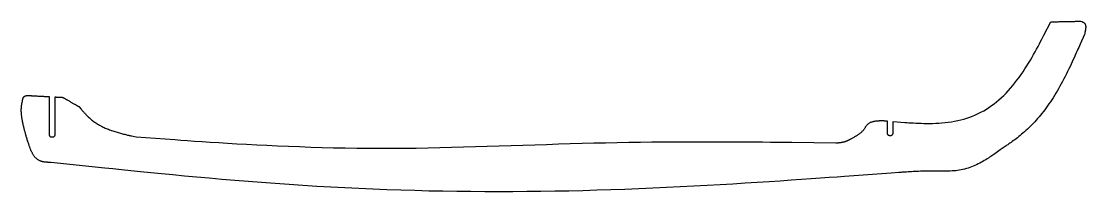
# Model space of a CAD drawing. Header units: millimetres. Extents: x -868 to 826, y 244 to 1051.
# Drawn here: x -868 to -48, y 919 to 1051 of the extents above; entities that cross this region are included whole.
import ezdxf

# ---------------------------------------------------------------- set-up
doc = ezdxf.new("R2010")
doc.units = ezdxf.units.MM

msp = doc.modelspace()

# ---------------------------------------------------------------- linework, layer by layer
at = {"flags": 128}
msp.add_lwpolyline([(-862.338543, 993.469896), (-862.338221, 993.469879), (-862.335968, 993.469757), (-862.329851, 993.469427), (-862.317939, 993.468784), (-862.298301, 993.467724), (-862.269004, 993.466142), (-862.228118, 993.463934), (-862.17371, 993.460997), (-862.103849, 993.457225), (-862.016604, 993.452515), (-861.910042, 993.446761), (-861.782232, 993.439861), (-861.631242, 993.431709), (-861.455141, 993.422201), (-861.251997, 993.411233), (-861.019878, 993.398701), (-860.756854, 993.3845), (-860.460991, 993.368526), (-860.130359, 993.350675), (-859.763026, 993.330843), (-859.358026, 993.308977), (-858.918256, 993.285233), (-858.44758, 993.259821), (-857.949862, 993.232949), (-857.428963, 993.204826), (-856.888748, 993.175659), (-856.33308, 993.145659), (-855.765823, 993.115032), (-855.190838, 993.083988), (-854.611991, 993.052736), (-854.033143, 993.021484), (-853.458159, 992.99044), (-852.890901, 992.959814), (-852.335233, 992.929813), (-851.795019, 992.900647), (-851.27412, 992.872523), (-850.776401, 992.845651), (-850.305726, 992.820239), (-849.865956, 992.796496), (-849.460956, 992.774629), (-849.093623, 992.754797), (-848.762991, 992.736946), (-848.467128, 992.720972), (-848.204103, 992.706771), (-847.971985, 992.694239), (-847.768841, 992.683271), (-847.59274, 992.673764), (-847.44175, 992.665612), (-847.31394, 992.658711), (-847.207378, 992.652958), (-847.120132, 992.648247), (-847.050271, 992.644476), (-846.995864, 992.641538), (-846.954977, 992.639331), (-846.925681, 992.637749), (-846.906042, 992.636689), (-846.894131, 992.636045), (-846.888014, 992.635715), (-846.88576, 992.635594), (-846.885438, 992.635576), (-846.88544, 992.634977), (-846.885453, 992.630784), (-846.885487, 992.619403), (-846.885553, 992.59724), (-846.885662, 992.560701), (-846.885825, 992.506192), (-846.886052, 992.430118), (-846.886354, 992.328887), (-846.886742, 992.198904), (-846.887227, 992.036574), (-846.887819, 991.838305), (-846.888529, 991.600501), (-846.889367, 991.319569), (-846.890346, 990.991915), (-846.891474, 990.613944), (-846.892764, 990.182064), (-846.894225, 989.692679), (-846.895868, 989.142197), (-846.897705, 988.527022), (-846.899746, 987.84356), (-846.901995, 987.090016), (-846.904438, 986.271779), (-846.907053, 985.396038), (-846.909818, 984.469981), (-846.912712, 983.500796), (-846.915713, 982.495671), (-846.9188, 981.461793), (-846.921951, 980.406352), (-846.925145, 979.336534), (-846.92836, 978.259529), (-846.931576, 977.182523), (-846.93477, 976.112706), (-846.937921, 975.057264), (-846.941008, 974.023387), (-846.944009, 973.018261), (-846.946903, 972.049076), (-846.949668, 971.123019), (-846.952282, 970.247278), (-846.954725, 969.429042), (-846.956975, 968.675497), (-846.959016, 967.992036), (-846.960852, 967.376861), (-846.962496, 966.826378), (-846.963957, 966.336993), (-846.965247, 965.905113), (-846.966375, 965.527143), (-846.967353, 965.199489), (-846.968192, 964.918557), (-846.968902, 964.680753), (-846.969494, 964.482483), (-846.969979, 964.320154), (-846.970367, 964.19017), (-846.970669, 964.088939), (-846.970896, 964.012866), (-846.971059, 963.958357), (-846.971168, 963.921817), (-846.971234, 963.899654), (-846.971268, 963.888273), (-846.971281, 963.88408), (-846.971283, 963.883481), (-846.971766, 963.665887), (-846.97182, 963.631648), (-846.971748, 963.594338), (-846.971418, 963.554149), (-846.970697, 963.511273), (-846.969453, 963.465904), (-846.967551, 963.418234), (-846.96486, 963.368456), (-846.961247, 963.316761), (-846.956578, 963.263343), (-846.950722, 963.208394), (-846.943545, 963.152107), (-846.934915, 963.094675), (-846.924698, 963.036289), (-846.912763, 962.977142), (-846.898976, 962.917428), (-846.883204, 962.857338), (-846.865315, 962.797066), (-846.845175, 962.736803), (-846.822653, 962.676742), (-846.797615, 962.617076), (-846.769968, 962.557983), (-846.739775, 962.499581), (-846.707138, 962.441975), (-846.67216, 962.385268), (-846.634944, 962.329564), (-846.595591, 962.274968), (-846.554206, 962.221583), (-846.510889, 962.169513), (-846.465743, 962.118863), (-846.418872, 962.069736), (-846.370377, 962.022236), (-846.32036, 961.976468), (-846.268926, 961.932535), (-846.216175, 961.890541), (-846.162211, 961.85059), (-846.107135, 961.812787), (-846.051051, 961.777235), (-845.994061, 961.744038), (-845.936268, 961.7133), (-845.877773, 961.685125), (-845.818695, 961.659578), (-845.759209, 961.636566), (-845.69951, 961.615955), (-845.639787, 961.597612), (-845.580233, 961.581405), (-845.521041, 961.5672), (-845.462401, 961.554866), (-845.404506, 961.544268), (-845.347548, 961.535275), (-845.291719, 961.527752), (-845.237211, 961.521568), (-845.184214, 961.516589), (-845.132923, 961.512683), (-845.083528, 961.509716), (-845.036221, 961.507556), (-844.991194, 961.50607), (-844.94864, 961.505124), (-844.908749, 961.504587), (-844.871715, 961.504324), (-844.621738, 961.503583), (-844.405659, 961.502934), (-844.371659, 961.502855), (-844.334608, 961.502899), (-844.294699, 961.503202), (-844.252123, 961.503898), (-844.20707, 961.50512), (-844.159733, 961.507003), (-844.110302, 961.50968), (-844.058969, 961.513287), (-844.005924, 961.517956), (-843.95136, 961.523822), (-843.895468, 961.53102), (-843.838438, 961.539682), (-843.780462, 961.549944), (-843.721732, 961.561939), (-843.662438, 961.575801), (-843.602772, 961.591665), (-843.542925, 961.609665), (-843.483089, 961.629934), (-843.423454, 961.652606), (-843.364212, 961.677817), (-843.30554, 961.70566), (-843.247555, 961.736071), (-843.19036, 961.768946), (-843.134059, 961.804183), (-843.078755, 961.841677), (-843.02455, 961.881325), (-842.971548, 961.923023), (-842.919853, 961.966668), (-842.869566, 962.012156), (-842.820792, 962.059383), (-842.773633, 962.108246), (-842.728193, 962.158641), (-842.684575, 962.210464), (-842.642881, 962.263613), (-842.603215, 962.317983), (-842.56568, 962.37347), (-842.530379, 962.429972), (-842.497415, 962.487384), (-842.466892, 962.545603), (-842.438912, 962.604526), (-842.41354, 962.664033), (-842.390682, 962.723947), (-842.370208, 962.784074), (-842.351984, 962.844222), (-842.33588, 962.904197), (-842.321764, 962.963807), (-842.309503, 963.022858), (-842.298966, 963.081156), (-842.290021, 963.13851), (-842.282537, 963.194726), (-842.276381, 963.249611), (-842.271421, 963.302972), (-842.267527, 963.354616), (-842.264566, 963.404349), (-842.262405, 963.451979), (-842.260915, 963.497312), (-842.259962, 963.540156), (-842.259414, 963.580318), (-842.259141, 963.617603), (-842.258318, 963.869275), (-842.258316, 963.869869), (-842.258304, 963.874027), (-842.25827, 963.885313), (-842.258205, 963.90729), (-842.258098, 963.943524), (-842.257937, 963.997577), (-842.257714, 964.073013), (-842.257416, 964.173397), (-842.257034, 964.302293), (-842.256557, 964.463264), (-842.255974, 964.659875), (-842.255275, 964.895688), (-842.25445, 965.174269), (-842.253487, 965.499182), (-842.252376, 965.873989), (-842.251106, 966.302255), (-842.249668, 966.787544), (-842.24805, 967.333421), (-842.246242, 967.943448), (-842.244233, 968.62119), (-842.242018, 969.368428), (-842.239613, 970.179817), (-842.237039, 971.04823), (-842.234317, 971.966537), (-842.231468, 972.927612), (-842.228514, 973.924326), (-842.225475, 974.949552), (-842.222373, 975.996161), (-842.219228, 977.057026), (-842.216063, 978.125019), (-842.212897, 979.193011), (-842.209753, 980.253876), (-842.20665, 981.300486), (-842.203612, 982.325711), (-842.200657, 983.322425), (-842.197809, 984.2835), (-842.195087, 985.201807), (-842.192513, 986.07022), (-842.190108, 986.881609), (-842.187893, 987.628848), (-842.185884, 988.30659), (-842.184076, 988.916617), (-842.182458, 989.462493), (-842.181019, 989.947782), (-842.17975, 990.376048), (-842.178639, 990.750856), (-842.177676, 991.075768), (-842.17685, 991.354349), (-842.176151, 991.590163), (-842.175568, 991.786773), (-842.175091, 991.947744), (-842.174709, 992.07664), (-842.174412, 992.177024), (-842.174188, 992.252461), (-842.174028, 992.306514), (-842.17392, 992.342747), (-842.173855, 992.364725), (-842.173822, 992.37601), (-842.173809, 992.380168), (-842.173808, 992.380762), (-842.173688, 992.380756), (-842.172847, 992.380711), (-842.170564, 992.380587), (-842.166119, 992.380348), (-842.158792, 992.379953), (-842.14786, 992.379363), (-842.132603, 992.378541), (-842.112301, 992.377446), (-842.086233, 992.37604), (-842.053678, 992.374285), (-842.013916, 992.372141), (-841.966224, 992.369569), (-841.909884, 992.366531), (-841.844173, 992.362988), (-841.768371, 992.3589), (-841.681758, 992.35423), (-841.583612, 992.348938), (-841.473213, 992.342985), (-841.349841, 992.336332), (-841.212773, 992.328941), (-841.06165, 992.320792), (-840.897554, 992.311944), (-840.721925, 992.302473), (-840.536205, 992.292459), (-840.341835, 992.281978), (-840.140258, 992.271109), (-839.932915, 992.259928), (-839.721247, 992.248515), (-839.506696, 992.236946), (-839.290704, 992.225299), (-839.074711, 992.213652), (-838.86016, 992.202083), (-838.648492, 992.190669), (-838.441149, 992.179489), (-838.239572, 992.168619), (-838.045203, 992.158138), (-837.859483, 992.148124), (-837.683854, 992.138654), (-837.519757, 992.129805), (-837.368634, 992.121656), (-837.231567, 992.114265), (-837.108194, 992.107613), (-836.997795, 992.10166), (-836.89965, 992.096368), (-836.813036, 992.091697), (-836.737235, 992.08761), (-836.671524, 992.084067), (-836.615183, 992.081029), (-836.567492, 992.078457), (-836.527729, 992.076313), (-836.495174, 992.074557), (-836.469106, 992.073152), (-836.448804, 992.072057), (-836.433548, 992.071234), (-836.422616, 992.070645), (-836.415288, 992.07025), (-836.410843, 992.07001), (-836.408561, 992.069887), (-836.40772, 992.069842), (-836.4076, 992.069835), (-836.407341, 992.069686), (-836.40553, 992.068638), (-836.400615, 992.065795), (-836.391044, 992.060259), (-836.375264, 992.051131), (-836.351723, 992.037515), (-836.31887, 992.018512), (-836.275152, 991.993224), (-836.219017, 991.960754), (-836.148913, 991.920204), (-836.063287, 991.870676), (-835.960588, 991.811273), (-835.839264, 991.741096), (-835.697762, 991.659247), (-835.53453, 991.56483), (-835.348017, 991.456946), (-835.136669, 991.334698), (-834.898936, 991.197187), (-834.633264, 991.043516), (-834.338102, 990.872786), (-834.012673, 990.684551), (-833.659306, 990.480155), (-833.281106, 990.261394), (-832.881175, 990.030064), (-832.462619, 989.787961), (-832.028542, 989.53688), (-831.582048, 989.278617), (-831.126241, 989.014967), (-830.664225, 988.747726), (-830.199106, 988.478689), (-829.733986, 988.209652), (-829.27197, 987.942411), (-828.816163, 987.678761), (-828.369669, 987.420498), (-827.935592, 987.169417), (-827.517036, 986.927314), (-827.117106, 986.695984), (-826.738905, 986.477224), (-826.385538, 986.272828), (-826.060109, 986.084592), (-825.764947, 985.913863), (-825.499275, 985.760192), (-825.261542, 985.622681), (-825.050194, 985.500432), (-824.863681, 985.392548), (-824.700449, 985.298131), (-824.558947, 985.216283), (-824.437623, 985.146106), (-824.334924, 985.086702), (-824.249299, 985.037174), (-824.179194, 984.996624), (-824.123059, 984.964154), (-824.079341, 984.938867), (-824.046488, 984.919863), (-824.022947, 984.906247), (-824.007167, 984.89712), (-823.997596, 984.891583), (-823.992681, 984.88874), (-823.99087, 984.887693), (-823.990611, 984.887543), (-822.291058, 982.90141), (-822.023486, 982.588938), (-821.731065, 982.248737), (-821.41444, 981.882873), (-821.074254, 981.493408), (-820.711153, 981.082405), (-820.325781, 980.65193), (-819.918783, 980.204046), (-819.490802, 979.740817), (-819.042483, 979.264305), (-818.574471, 978.776576), (-818.08741, 978.279693), (-817.581945, 977.77572), (-817.05872, 977.266721), (-816.518379, 976.754758), (-815.961567, 976.241897), (-815.388929, 975.730202), (-814.801108, 975.221734), (-814.19875, 974.71856), (-813.582498, 974.222742), (-812.952997, 973.736344), (-812.310818, 973.261056), (-811.656233, 972.797071), (-810.989441, 972.344207), (-810.310643, 971.902284), (-809.620035, 971.47112), (-808.917819, 971.050534), (-808.204191, 970.640345), (-807.479353, 970.240372), (-806.743501, 969.850433), (-805.996837, 969.470348), (-805.239557, 969.099934), (-804.471863, 968.739012), (-803.693951, 968.387399), (-802.906022, 968.044914), (-802.108275, 967.711377), (-801.300908, 967.386606), (-800.48412, 967.07042), (-799.658111, 966.762638), (-798.823079, 966.463078), (-797.979224, 966.17156), (-797.127172, 965.887953), (-796.269263, 965.612336), (-795.408264, 965.344838), (-794.546942, 965.085588), (-793.688065, 964.834716), (-792.8344, 964.59235), (-791.988715, 964.358622), (-791.153776, 964.133659), (-790.332352, 963.917591), (-789.527209, 963.710548), (-788.741116, 963.512659), (-787.976838, 963.324054), (-787.237144, 963.144861), (-786.524801, 962.97521), (-785.842576, 962.815231), (-785.193236, 962.665052), (-784.57955, 962.524804), (-784.004284, 962.394616), (-783.470205, 962.274617), (-779.865259, 961.468413), (-750.218614, 959.391489), (-745.552819, 959.065102), (-740.463634, 958.711939), (-734.972371, 958.336375), (-729.100338, 957.942786), (-722.868847, 957.53555), (-716.299208, 957.119042), (-709.41273, 956.69764), (-702.230725, 956.27572), (-694.774502, 955.857658), (-687.065372, 955.447831), (-679.124644, 955.050615), (-670.97363, 954.670388), (-662.633639, 954.311524), (-654.125981, 953.978402), (-645.471968, 953.675398), (-636.692909, 953.406888), (-627.810114, 953.177248), (-618.844894, 952.990855), (-609.818559, 952.852087), (-600.752419, 952.765318), (-591.664587, 952.733472), (-582.560383, 952.753655), (-573.441931, 952.821519), (-564.311354, 952.932716), (-555.170775, 953.082898), (-546.022316, 953.267717), (-536.868102, 953.482825), (-527.710256, 953.723874), (-518.550899, 953.986517), (-509.392156, 954.266406), (-500.23615, 954.559191), (-491.085003, 954.860527), (-481.94084, 955.166064), (-472.805782, 955.471455), (-463.681953, 955.772351), (-454.571477, 956.064406), (-445.476476, 956.34327), (-436.399073, 956.604597), (-427.341392, 956.844037), (-418.305555, 957.057244), (-409.296793, 957.240893), (-400.332762, 957.395757), (-391.434224, 957.523634), (-382.621943, 957.62632), (-373.916681, 957.705613), (-365.339202, 957.763308), (-356.910268, 957.801205), (-348.650643, 957.821098), (-340.581088, 957.824787), (-332.722368, 957.814066), (-325.095245, 957.790735), (-317.720482, 957.756588), (-310.618842, 957.713425), (-303.811088, 957.663041), (-297.317982, 957.607234), (-291.160289, 957.5478), (-285.35877, 957.486537), (-279.934189, 957.425242), (-274.907308, 957.365712), (-241.017128, 956.952487), (-240.219601, 956.992173), (-240.094102, 956.998441), (-239.957311, 957.005408), (-239.809899, 957.013177), (-239.652537, 957.021853), (-239.485895, 957.031538), (-239.310646, 957.042337), (-239.127458, 957.054353), (-238.937005, 957.06769), (-238.739955, 957.082451), (-238.536981, 957.09874), (-238.328753, 957.116661), (-238.115942, 957.136317), (-237.899219, 957.157812), (-237.679255, 957.181249), (-237.456721, 957.206733), (-237.232287, 957.234366), (-237.006625, 957.264253), (-236.780406, 957.296497), (-236.5543, 957.331202), (-236.328979, 957.368471), (-236.104998, 957.408385), (-235.882453, 957.450933), (-235.661327, 957.49608), (-235.441601, 957.543793), (-235.223255, 957.594037), (-235.006273, 957.646779), (-234.790634, 957.701983), (-234.576322, 957.759616), (-234.363316, 957.819643), (-234.151599, 957.882031), (-233.941152, 957.946745), (-233.731957, 958.013751), (-233.523994, 958.083015), (-233.317246, 958.154502), (-233.111695, 958.228179), (-232.90732, 958.304012), (-232.704105, 958.381965), (-232.50203, 958.462006), (-232.301077, 958.544099), (-232.101228, 958.628211), (-231.902535, 958.714252), (-231.705345, 958.801917), (-231.510074, 958.890842), (-231.317138, 958.980667), (-231.126954, 959.071031), (-230.93994, 959.16157), (-230.756512, 959.251924), (-230.577087, 959.341732), (-230.402082, 959.430631), (-230.231914, 959.51826), (-230.067, 959.604258), (-229.907757, 959.688262), (-229.754601, 959.769911), (-229.60795, 959.848844), (-229.46822, 959.924699), (-229.335829, 959.997114), (-229.211193, 960.065728), (-229.094728, 960.130179), (-228.986853, 960.190106), (-228.2598, 960.594992), (-226.742955, 961.43985), (-226.504374, 961.57287), (-226.24497, 961.718292), (-225.966673, 961.875846), (-225.671414, 962.045261), (-225.361123, 962.226266), (-225.037729, 962.41859), (-224.703162, 962.621964), (-224.359354, 962.836116), (-224.008233, 963.060775), (-223.651731, 963.295672), (-223.291776, 963.540534), (-222.930299, 963.795093), (-222.56923, 964.059076), (-222.210499, 964.332214), (-221.856036, 964.614235), (-221.507772, 964.90487), (-221.167636, 965.203847), (-220.837558, 965.510896), (-220.519468, 965.825745), (-220.215297, 966.148126), (-219.926335, 966.477596), (-219.651316, 966.813035), (-219.388333, 967.153155), (-219.135479, 967.496664), (-218.89085, 967.842273), (-218.652538, 968.188691), (-218.418638, 968.534629), (-218.187244, 968.878796), (-217.956449, 969.219902), (-217.724346, 969.556658), (-217.489031, 969.887774), (-217.248597, 970.211958), (-217.001138, 970.527922), (-216.744747, 970.834375), (-216.477518, 971.130027), (-216.197546, 971.413588), (-215.902923, 971.683768), (-215.591745, 971.939277), (-215.262105, 972.178825), (-214.912096, 972.401122), (-214.540559, 972.605236), (-214.149321, 972.791666), (-213.740953, 972.961269), (-213.318028, 973.114905), (-212.88312, 973.253428), (-212.438801, 973.377699), (-211.987643, 973.488573), (-211.532219, 973.586908), (-211.075102, 973.673561), (-210.618864, 973.749391), (-210.166079, 973.815255), (-209.719318, 973.87201), (-209.281155, 973.920514), (-208.854161, 973.961623), (-208.440911, 973.996196), (-208.043975, 974.025091), (-207.665928, 974.049164), (-207.309342, 974.069273), (-206.976788, 974.086275), (-204.725597, 974.193795), (-204.542882, 974.17083), (-204.514127, 974.167216), (-204.48277, 974.163277), (-204.448947, 974.159031), (-204.412798, 974.154499), (-204.374461, 974.149699), (-204.334072, 974.144649), (-204.29177, 974.13937), (-204.247694, 974.133881), (-204.201981, 974.1282), (-204.154768, 974.122346), (-204.106195, 974.116339), (-204.056398, 974.110199), (-204.005517, 974.103943), (-203.953688, 974.097591), (-203.901051, 974.091163), (-203.847742, 974.084677), (-203.7939, 974.078152), (-203.739663, 974.071609), (-203.685169, 974.065065), (-203.630556, 974.058539), (-203.575938, 974.052049), (-203.521338, 974.045596), (-203.466757, 974.039179), (-203.412193, 974.032798), (-203.357645, 974.026452), (-203.303115, 974.02014), (-203.2486, 974.013862), (-203.194101, 974.007616), (-203.139618, 974.001403), (-203.085149, 973.995221), (-203.030694, 973.989069), (-202.976254, 973.982947), (-202.921827, 973.976853), (-202.867413, 973.970788), (-202.813011, 973.964751), (-202.758622, 973.95874), (-202.704244, 973.952755), (-202.649877, 973.946796), (-202.595522, 973.94086), (-202.541177, 973.934949), (-202.486864, 973.929063), (-202.432696, 973.923212), (-202.378809, 973.917411), (-202.325336, 973.911672), (-202.272415, 973.906007), (-202.220178, 973.900431), (-202.168762, 973.894956), (-202.118302, 973.889595), (-202.068933, 973.884362), (-202.020789, 973.879268), (-201.974007, 973.874328), (-201.92872, 973.869554), (-201.885065, 973.864959), (-201.843176, 973.860557), (-201.803188, 973.856359), (-201.765237, 973.852381), (-201.729458, 973.848633), (-201.695985, 973.845131), (-201.664954, 973.841885), (-201.455698, 973.820008), (-201.455698, 973.819826), (-201.455702, 973.818551), (-201.455712, 973.815091), (-201.455733, 973.808351), (-201.455766, 973.79724), (-201.455815, 973.780665), (-201.455885, 973.757533), (-201.455977, 973.72675), (-201.456095, 973.687225), (-201.456243, 973.637864), (-201.456423, 973.577574), (-201.45664, 973.505263), (-201.456895, 973.419837), (-201.457193, 973.320204), (-201.457537, 973.20527), (-201.45793, 973.073944), (-201.458376, 972.925132), (-201.458877, 972.757741), (-201.459436, 972.570679), (-201.460058, 972.362852), (-201.460744, 972.133714), (-201.461489, 971.884904), (-201.462286, 971.618609), (-201.463128, 971.337013), (-201.46401, 971.042303), (-201.464925, 970.736665), (-201.465866, 970.422283), (-201.466826, 970.101344), (-201.4678, 969.776034), (-201.46878, 969.448538), (-201.46976, 969.121042), (-201.470733, 968.795732), (-201.471694, 968.474793), (-201.472635, 968.160411), (-201.473549, 967.854773), (-201.474431, 967.560063), (-201.475274, 967.278467), (-201.476071, 967.012172), (-201.476815, 966.763362), (-201.477501, 966.534224), (-201.478123, 966.326397), (-201.478683, 966.139335), (-201.479184, 965.971944), (-201.479629, 965.823132), (-201.480022, 965.691805), (-201.480366, 965.576872), (-201.480664, 965.477239), (-201.48092, 965.391813), (-201.481136, 965.319502), (-201.481317, 965.259212), (-201.481464, 965.209851), (-201.481583, 965.170325), (-201.481675, 965.139543), (-201.481744, 965.116411), (-201.481794, 965.099835), (-201.481827, 965.088725), (-201.481847, 965.081985), (-201.481857, 965.078525), (-201.481861, 965.07725), (-201.481862, 965.077067), (-201.482405, 964.85953), (-201.482469, 964.8253), (-201.482408, 964.787999), (-201.482089, 964.74782), (-201.481379, 964.704955), (-201.480146, 964.659598), (-201.478257, 964.611939), (-201.475578, 964.562172), (-201.471978, 964.51049), (-201.467322, 964.457084), (-201.461478, 964.402147), (-201.454314, 964.345871), (-201.445696, 964.28845), (-201.435491, 964.230075), (-201.423566, 964.170939), (-201.409789, 964.111234), (-201.394027, 964.051153), (-201.376146, 963.990888), (-201.356014, 963.930632), (-201.333499, 963.870578), (-201.308466, 963.810917), (-201.280822, 963.751827), (-201.250632, 963.693428), (-201.217996, 963.635823), (-201.183019, 963.579116), (-201.145802, 963.523411), (-201.106449, 963.468812), (-201.065061, 963.415423), (-201.021741, 963.363349), (-200.976593, 963.312693), (-200.929718, 963.263559), (-200.881219, 963.216051), (-200.831199, 963.170273), (-200.779761, 963.12633), (-200.727006, 963.084325), (-200.673039, 963.044362), (-200.61796, 963.006545), (-200.561873, 962.970979), (-200.504881, 962.937766), (-200.447085, 962.907012), (-200.38859, 962.878821), (-200.329511, 962.853256), (-200.270027, 962.830225), (-200.210328, 962.809594), (-200.150608, 962.791231), (-200.091057, 962.775004), (-200.031867, 962.760779), (-199.973231, 962.748423), (-199.915341, 962.737804), (-199.858387, 962.728789), (-199.802562, 962.721246), (-199.748059, 962.715041), (-199.695068, 962.710041), (-199.643781, 962.706115), (-199.594391, 962.703129), (-199.54709, 962.70095), (-199.502068, 962.699445), (-199.459518, 962.698482), (-199.419633, 962.697929), (-199.382603, 962.697651), (-199.132657, 962.696807), (-198.916638, 962.696215), (-198.882647, 962.696144), (-198.845607, 962.696199), (-198.805709, 962.696512), (-198.763143, 962.697219), (-198.718102, 962.698453), (-198.670775, 962.700348), (-198.621355, 962.703038), (-198.570032, 962.706658), (-198.516997, 962.71134), (-198.462442, 962.717221), (-198.406557, 962.724432), (-198.349533, 962.733109), (-198.291562, 962.743385), (-198.232835, 962.755395), (-198.173542, 962.769272), (-198.113875, 962.78515), (-198.054025, 962.803164), (-197.994183, 962.823447), (-197.93454, 962.846134), (-197.875287, 962.871358), (-197.8166, 962.899214), (-197.758598, 962.929638), (-197.701384, 962.962527), (-197.645061, 962.997776), (-197.589733, 963.035282), (-197.535503, 963.074942), (-197.482475, 963.116652), (-197.430752, 963.160308), (-197.380437, 963.205807), (-197.331633, 963.253045), (-197.284445, 963.301918), (-197.238976, 963.352324), (-197.195328, 963.404158), (-197.153606, 963.457316), (-197.113913, 963.511696), (-197.076352, 963.567194), (-197.041026, 963.623705), (-197.008039, 963.681127), (-196.977495, 963.739355), (-196.949497, 963.798287), (-196.924109, 963.857804), (-196.901238, 963.917727), (-196.880752, 963.977863), (-196.862519, 964.03802), (-196.846408, 964.098004), (-196.832287, 964.157622), (-196.820022, 964.216681), (-196.809484, 964.274988), (-196.800538, 964.33235), (-196.793055, 964.388574), (-196.786901, 964.443466), (-196.781944, 964.496834), (-196.778053, 964.548485), (-196.775096, 964.598225), (-196.772941, 964.645861), (-196.771455, 964.691201), (-196.770507, 964.73405), (-196.769965, 964.774217), (-196.769697, 964.811507), (-196.768908, 965.063212), (-196.768908, 965.063385), (-196.768904, 965.064601), (-196.768894, 965.067899), (-196.768875, 965.074323), (-196.768844, 965.084913), (-196.768798, 965.100712), (-196.768733, 965.122762), (-196.768646, 965.152103), (-196.768535, 965.189777), (-196.768397, 965.236827), (-196.768227, 965.294293), (-196.768024, 965.363219), (-196.767784, 965.444644), (-196.767504, 965.539611), (-196.767182, 965.649163), (-196.766813, 965.774339), (-196.766395, 965.916183), (-196.765924, 966.075735), (-196.765399, 966.254038), (-196.764815, 966.452133), (-196.764172, 966.67054), (-196.763473, 966.907699), (-196.762725, 967.161524), (-196.761934, 967.429933), (-196.761106, 967.710842), (-196.760248, 968.002168), (-196.759365, 968.301828), (-196.758463, 968.607738), (-196.757549, 968.917815), (-196.75663, 969.229975), (-196.75571, 969.542135), (-196.754796, 969.852211), (-196.753894, 970.158121), (-196.753011, 970.457781), (-196.752153, 970.749107), (-196.751325, 971.030016), (-196.750534, 971.298425), (-196.749786, 971.55225), (-196.749087, 971.789409), (-196.748444, 972.007817), (-196.74786, 972.205911), (-196.747335, 972.384214), (-196.746864, 972.543766), (-196.746446, 972.68561), (-196.746078, 972.810786), (-196.745755, 972.920338), (-196.745475, 973.015305), (-196.745235, 973.096731), (-196.745032, 973.165656), (-196.744862, 973.223122), (-196.744724, 973.270172), (-196.744613, 973.307847), (-196.744526, 973.337188), (-196.744461, 973.359237), (-196.744415, 973.375036), (-196.744384, 973.385626), (-196.744365, 973.39205), (-196.744355, 973.395349), (-196.744351, 973.396564), (-196.744351, 973.396737), (-187.656586, 972.728281), (-186.226709, 972.623737), (-184.669194, 972.513594), (-182.992716, 972.402279), (-181.205954, 972.294219), (-179.317586, 972.193841), (-177.336288, 972.105574), (-175.270738, 972.033845), (-173.129614, 971.983081), (-170.921592, 971.957709), (-168.655351, 971.962157), (-166.339568, 972.000852), (-163.982919, 972.078222), (-161.594083, 972.198695), (-159.181737, 972.366696), (-156.754558, 972.586655), (-154.321224, 972.862998), (-151.890413, 973.200153), (-149.470801, 973.602546), (-147.071065, 974.074607), (-144.699885, 974.620761), (-142.364438, 975.244592), (-140.065917, 975.946297), (-137.804014, 976.72523), (-135.578422, 977.580744), (-133.388835, 978.512193), (-131.234946, 979.518931), (-129.116447, 980.600309), (-127.033033, 981.755683), (-124.984395, 982.984404), (-122.970228, 984.285827), (-120.990225, 985.659305), (-119.044078, 987.104191), (-117.131482, 988.619838), (-115.252128, 990.2056), (-113.405711, 991.86083), (-111.591923, 993.584881), (-109.810457, 995.377107), (-108.061008, 997.236861), (-106.343267, 999.163497), (-104.656929, 1001.156367), (-103.002044, 1003.213269), (-101.380099, 1005.325776), (-99.792939, 1007.483904), (-98.242409, 1009.677669), (-96.730352, 1011.897088), (-95.258615, 1014.132178), (-93.829041, 1016.372954), (-92.443475, 1018.609434), (-91.103762, 1020.831633), (-89.811746, 1023.029569), (-88.569273, 1025.193257), (-87.378187, 1027.312715), (-86.240333, 1029.377958), (-85.157555, 1031.379003), (-84.131698, 1033.305867), (-83.164607, 1035.148566), (-82.258127, 1036.897117), (-81.414102, 1038.541535), (-80.634376, 1040.071838), (-75.388173, 1050.416884), (-75.387693, 1050.416894), (-75.384336, 1050.416961), (-75.375221, 1050.417144), (-75.357473, 1050.417499), (-75.328211, 1050.418085), (-75.284559, 1050.418959), (-75.223638, 1050.420178), (-75.14257, 1050.421801), (-75.038477, 1050.423885), (-74.90848, 1050.426487), (-74.749701, 1050.429666), (-74.559263, 1050.433478), (-74.334287, 1050.437981), (-74.071895, 1050.443234), (-73.769209, 1050.449293), (-73.42335, 1050.456217), (-73.03144, 1050.464062), (-72.590602, 1050.472887), (-72.097958, 1050.482749), (-71.550628, 1050.493706), (-70.947174, 1050.505786), (-70.291913, 1050.518903), (-69.590601, 1050.532942), (-68.848996, 1050.547788), (-68.072852, 1050.563325), (-67.267927, 1050.579439), (-66.439976, 1050.596013), (-65.594757, 1050.612933), (-64.738025, 1050.630083), (-63.875537, 1050.647349), (-63.013048, 1050.664614), (-62.156316, 1050.681765), (-61.311097, 1050.698685), (-60.483147, 1050.715259), (-59.678221, 1050.731372), (-58.902078, 1050.746909), (-58.160472, 1050.761755), (-57.459161, 1050.775794), (-56.8039, 1050.788911), (-56.200446, 1050.800992), (-55.653116, 1050.811948), (-55.160471, 1050.82181), (-54.719633, 1050.830635), (-54.327724, 1050.83848), (-53.981865, 1050.845404), (-53.679179, 1050.851463), (-53.416786, 1050.856716), (-53.19181, 1050.86122), (-53.001372, 1050.865032), (-52.842594, 1050.86821), (-52.712597, 1050.870813), (-52.608503, 1050.872896), (-52.527435, 1050.874519), (-52.466514, 1050.875739), (-52.422862, 1050.876613), (-52.393601, 1050.877198), (-52.375852, 1050.877554), (-52.366738, 1050.877736), (-52.36338, 1050.877803), (-52.3629, 1050.877813), (-51.805914, 1050.698683), (-51.718308, 1050.670443), (-51.623063, 1050.639355), (-51.520894, 1050.605256), (-51.412516, 1050.567985), (-51.298646, 1050.52738), (-51.179998, 1050.483279), (-51.057288, 1050.435521), (-50.931232, 1050.383943), (-50.802545, 1050.328385), (-50.671942, 1050.268684), (-50.54014, 1050.204679), (-50.407853, 1050.136207), (-50.275797, 1050.063108), (-50.144687, 1049.985219), (-50.015239, 1049.902379), (-49.888169, 1049.814425), (-49.764191, 1049.721197), (-49.644022, 1049.622532), (-49.528377, 1049.518269), (-49.417971, 1049.408246), (-49.313401, 1049.292327), (-49.214785, 1049.170488), (-49.122124, 1049.042726), (-49.035418, 1048.909043), (-48.954667, 1048.769438), (-48.87987, 1048.623912), (-48.811028, 1048.472465), (-48.74814, 1048.315096), (-48.691206, 1048.151807), (-48.640227, 1047.982596), (-48.595203, 1047.807464), (-48.556133, 1047.626412), (-48.523017, 1047.439438), (-48.495855, 1047.246545), (-48.474648, 1047.04773), (-48.459395, 1046.842995), (-48.450096, 1046.632339), (-48.446751, 1046.415764), (-48.44936, 1046.193268), (-48.457924, 1045.964852), (-48.472362, 1045.730686), (-48.492278, 1045.491622), (-48.517198, 1045.248684), (-48.546645, 1045.002892), (-48.580145, 1044.755271), (-48.617222, 1044.506841), (-48.657401, 1044.258627), (-48.700206, 1044.011649), (-48.745161, 1043.766931), (-48.791792, 1043.525494), (-48.839623, 1043.288362), (-48.888178, 1043.056557), (-48.936983, 1042.831101), (-48.985561, 1042.613017), (-49.033438, 1042.403327), (-49.080138, 1042.203054), (-49.125186, 1042.01322), (-49.168105, 1041.834847), (-49.208422, 1041.668958), (-49.482593, 1040.547987), (-52.725596, 1033.144146), (-53.236015, 1031.979299), (-53.792954, 1030.710938), (-54.394287, 1029.346609), (-55.037889, 1027.893856), (-55.721635, 1026.360223), (-56.443401, 1024.753255), (-57.201059, 1023.080497), (-57.992486, 1021.349493), (-58.815556, 1019.567787), (-59.668144, 1017.742924), (-60.548124, 1015.882449), (-61.453371, 1013.993906), (-62.38176, 1012.08484), (-63.331166, 1010.162795), (-64.299464, 1008.235315), (-65.284527, 1006.309946), (-66.284232, 1004.394231), (-67.296452, 1002.495715), (-68.319063, 1000.621944), (-69.349938, 998.78046), (-70.387289, 996.977476), (-71.430663, 995.213867), (-72.479943, 993.489178), (-73.535014, 991.80295), (-74.595758, 990.154728), (-75.662059, 988.544054), (-76.733801, 986.970471), (-77.810866, 985.433522), (-78.893139, 983.932751), (-79.980503, 982.467701), (-81.07284, 981.037914), (-82.170035, 979.642934), (-83.271971, 978.282304), (-84.378531, 976.955566), (-85.489599, 975.662265), (-86.605058, 974.401943), (-87.724792, 973.174143), (-88.848684, 971.978408), (-89.976617, 970.814281), (-91.108475, 969.681307), (-92.243641, 968.579184), (-93.379495, 967.508248), (-94.512917, 966.46899), (-95.640787, 965.461902), (-96.759985, 964.487476), (-97.867391, 963.546203), (-98.959885, 962.638576), (-100.034346, 961.765085), (-101.087655, 960.926224), (-102.116692, 960.122483), (-103.118336, 959.354354), (-104.089468, 958.62233), (-105.026967, 957.926902), (-105.927714, 957.268561), (-106.788588, 956.6478), (-107.606468, 956.065111), (-108.378236, 955.520984), (-109.100771, 955.015913), (-109.770953, 954.550388), (-114.291876, 951.422881), (-118.560132, 948.470271), (-119.231906, 948.006016), (-119.96485, 947.502158), (-120.756108, 946.963385), (-121.602827, 946.394382), (-122.502151, 945.799836), (-123.451226, 945.184433), (-124.447197, 944.552861), (-125.487211, 943.909806), (-126.568411, 943.259954), (-127.687944, 942.607992), (-128.842955, 941.958606), (-130.030589, 941.316484), (-131.247993, 940.686311), (-132.49231, 940.072774), (-133.760688, 939.480561), (-135.05027, 938.914356), (-136.358203, 938.378847), (-137.681632, 937.878721), (-139.017703, 937.418664), (-140.36356, 937.003362), (-141.716802, 936.636221), (-143.076835, 936.315516), (-144.443517, 936.038244), (-145.816706, 935.8014), (-147.196262, 935.601978), (-148.582043, 935.436973), (-149.973908, 935.303382), (-151.371714, 935.198198), (-152.775321, 935.118416), (-154.184588, 935.061033), (-155.599371, 935.023043), (-157.019531, 935.001441), (-158.444926, 934.993222), (-159.875413, 934.995381), (-161.310853, 935.004914), (-162.751103, 935.018815), (-164.196021, 935.03408), (-165.645467, 935.047703), (-167.099299, 935.05668), (-168.557375, 935.058006), (-170.018918, 935.049311), (-171.480606, 935.030768), (-172.938481, 935.003185), (-174.388584, 934.967369), (-175.826958, 934.92413), (-177.249644, 934.874274), (-178.652685, 934.81861), (-180.032122, 934.757945), (-181.383997, 934.693088), (-182.704352, 934.624846), (-183.989229, 934.554028), (-185.23467, 934.481442), (-186.436716, 934.407895), (-187.591411, 934.334195), (-188.694795, 934.261151), (-189.74291, 934.18957), (-190.731799, 934.12026), (-191.657503, 934.054029), (-192.516064, 933.991686), (-198.30746, 933.567163), (-234.27999, 930.929769), (-239.941165, 930.515067), (-246.114943, 930.064931), (-252.774337, 929.583488), (-259.892362, 929.074864), (-267.442031, 928.543186), (-275.396359, 927.992582), (-283.72836, 927.427177), (-292.411048, 926.8511), (-301.417437, 926.268475), (-310.720541, 925.683431), (-320.293375, 925.100094), (-330.108953, 924.522591), (-340.140289, 923.955048), (-350.360397, 923.401593), (-360.742291, 922.866352), (-371.258986, 922.353453), (-381.883495, 921.867021), (-392.588832, 921.411184), (-403.348013, 920.990068), (-414.134051, 920.6078), (-424.924457, 920.267906), (-435.714733, 919.971505), (-446.504878, 919.719114), (-457.294889, 919.511251), (-468.084767, 919.348433), (-478.874508, 919.231178), (-489.664112, 919.160004), (-500.453577, 919.135428), (-511.242903, 919.157969), (-522.032087, 919.228142), (-532.821128, 919.346467), (-543.610025, 919.513461), (-554.398776, 919.72964), (-565.18738, 919.995524), (-575.975835, 920.311629), (-586.764141, 920.678474), (-597.552296, 921.096575), (-608.340297, 921.566451), (-619.128145, 922.088618), (-629.915837, 922.663595), (-640.698879, 923.290896), (-651.454808, 923.96602), (-662.156664, 924.683465), (-672.777493, 925.437727), (-683.290335, 926.223302), (-693.668234, 927.034687), (-703.884232, 927.866379), (-713.911373, 928.712874), (-723.722698, 929.568669), (-733.291251, 930.42826), (-742.590075, 931.286144), (-751.592212, 932.136818), (-760.270704, 932.974778), (-768.598596, 933.79452), (-776.548928, 934.590542), (-784.094745, 935.357339), (-791.209089, 936.089409), (-797.865002, 936.781248), (-804.035528, 937.427352), (-845.64719, 941.804972), (-847.012286, 941.835233), (-847.227072, 941.840099), (-847.461036, 941.846019), (-847.712878, 941.853593), (-847.981299, 941.863422), (-848.265001, 941.876106), (-848.562684, 941.892245), (-848.87305, 941.912439), (-849.194799, 941.937288), (-849.526633, 941.967393), (-849.867252, 942.003354), (-850.215357, 942.045771), (-850.56965, 942.095244), (-850.928831, 942.152373), (-851.291601, 942.21776), (-851.656662, 942.292003), (-852.022715, 942.375703), (-852.38846, 942.469461), (-852.752598, 942.573876), (-853.113831, 942.689549), (-853.470858, 942.817079), (-853.822593, 942.956982), (-854.168787, 943.109428), (-854.509402, 943.274499), (-854.844402, 943.452281), (-855.173748, 943.642856), (-855.497404, 943.846311), (-855.815332, 944.062727), (-856.127495, 944.29219), (-856.433856, 944.534783), (-856.734376, 944.790591), (-857.02902, 945.059697), (-857.317748, 945.342186), (-857.600525, 945.638141), (-857.877312, 945.947646), (-858.148072, 946.270786), (-858.412768, 946.607645), (-858.671363, 946.958306), (-858.923819, 947.322854), (-859.170098, 947.701372), (-859.410164, 948.093945), (-859.643964, 948.5003), (-859.87139, 948.918733), (-860.092318, 949.347187), (-860.306625, 949.7836), (-860.514186, 950.225915), (-860.714878, 950.672071), (-860.908578, 951.120008), (-861.095163, 951.567668), (-861.274508, 952.012991), (-861.44649, 952.453917), (-861.610985, 952.888388), (-861.767871, 953.314342), (-861.917024, 953.729722), (-862.058319, 954.132468), (-862.191633, 954.520519), (-862.316844, 954.891817), (-862.433827, 955.244302), (-862.542459, 955.575915), (-862.642615, 955.884596), (-863.315629, 957.971669), (-863.729632, 959.255765), (-863.794803, 959.45801), (-863.865979, 959.67952), (-863.942955, 959.920298), (-864.025524, 960.180346), (-864.113482, 960.459667), (-864.206623, 960.758265), (-864.304742, 961.076143), (-864.407633, 961.413302), (-864.515092, 961.769748), (-864.626913, 962.145482), (-864.74289, 962.540507), (-864.862818, 962.954828), (-864.986492, 963.388445), (-865.113706, 963.841363), (-865.244256, 964.313585), (-865.377935, 964.805114), (-865.514539, 965.315952), (-865.653862, 965.846102), (-865.795698, 966.395569), (-865.939843, 966.964354), (-866.086004, 967.552148), (-866.233547, 968.157389), (-866.381751, 968.778203), (-866.529893, 969.412715), (-866.677252, 970.059052), (-866.823108, 970.715338), (-866.966738, 971.3797), (-867.107422, 972.050262), (-867.244437, 972.725151), (-867.377064, 973.402493), (-867.504579, 974.080412), (-867.626262, 974.757035), (-867.741391, 975.430487), (-867.849246, 976.098893), (-867.949104, 976.76038), (-868.040244, 977.413072), (-868.121946, 978.055096), (-868.193487, 978.684578), (-868.254146, 979.299642), (-868.303201, 979.898414), (-868.340189, 980.479314), (-868.365669, 981.041935), (-868.380457, 981.586166), (-868.385372, 982.111892), (-868.381229, 982.619003), (-868.368846, 983.107384), (-868.349039, 983.576924), (-868.322625, 984.027511), (-868.290421, 984.459031), (-868.253243, 984.871371), (-868.211909, 985.264421), (-868.167236, 985.638066), (-868.120039, 985.992195), (-868.071136, 986.326694), (-868.021345, 986.641452), (-867.97148, 986.936355), (-867.92236, 987.211291), (-867.874802, 987.466148), (-867.829621, 987.700813), (-867.520194, 989.276312), (-867.426794, 989.751508), (-867.412071, 989.826262), (-867.395871, 989.907605), (-867.378118, 989.995001), (-867.358737, 990.08791), (-867.337652, 990.185796), (-867.314786, 990.288119), (-867.290065, 990.394342), (-867.263411, 990.503926), (-867.23475, 990.616335), (-867.204006, 990.731029), (-867.171102, 990.847472), (-867.135963, 990.965124), (-867.098514, 991.083447), (-867.058677, 991.201905), (-867.016378, 991.319958), (-866.97154, 991.437068), (-866.924088, 991.552699), (-866.873946, 991.666311), (-866.821038, 991.777367), (-866.765288, 991.885328), (-866.706633, 991.989747), (-866.645061, 992.090533), (-866.580571, 992.187686), (-866.513164, 992.281207), (-866.44284, 992.371095), (-866.369599, 992.457349), (-866.29344, 992.539971), (-866.214364, 992.618959), (-866.132372, 992.694314), (-866.047462, 992.766035), (-865.959636, 992.834122), (-865.868893, 992.898576), (-865.775234, 992.959395), (-865.678658, 993.016581), (-865.579166, 993.070132), (-865.476757, 993.120048), (-865.371432, 993.166331), (-865.263191, 993.208978), (-865.152033, 993.247991), (-865.03796, 993.283368), (-864.921055, 993.315143), (-864.801742, 993.34347), (-864.680528, 993.368541), (-864.557921, 993.390542), (-864.434428, 993.409663), (-864.310556, 993.426093), (-864.186814, 993.44002), (-864.063709, 993.451633), (-863.941747, 993.461121), (-863.821438, 993.468672), (-863.703288, 993.474475), (-863.587804, 993.47872), (-863.475495, 993.481594), (-863.366868, 993.483287), (-863.26243, 993.483987), (-863.162689, 993.483882), (-863.068153, 993.483162), (-862.979328, 993.482016), (-862.896723, 993.480632), (-862.338543, 993.469896)], dxfattribs=at)

doc.saveas('drawing.dxf')
